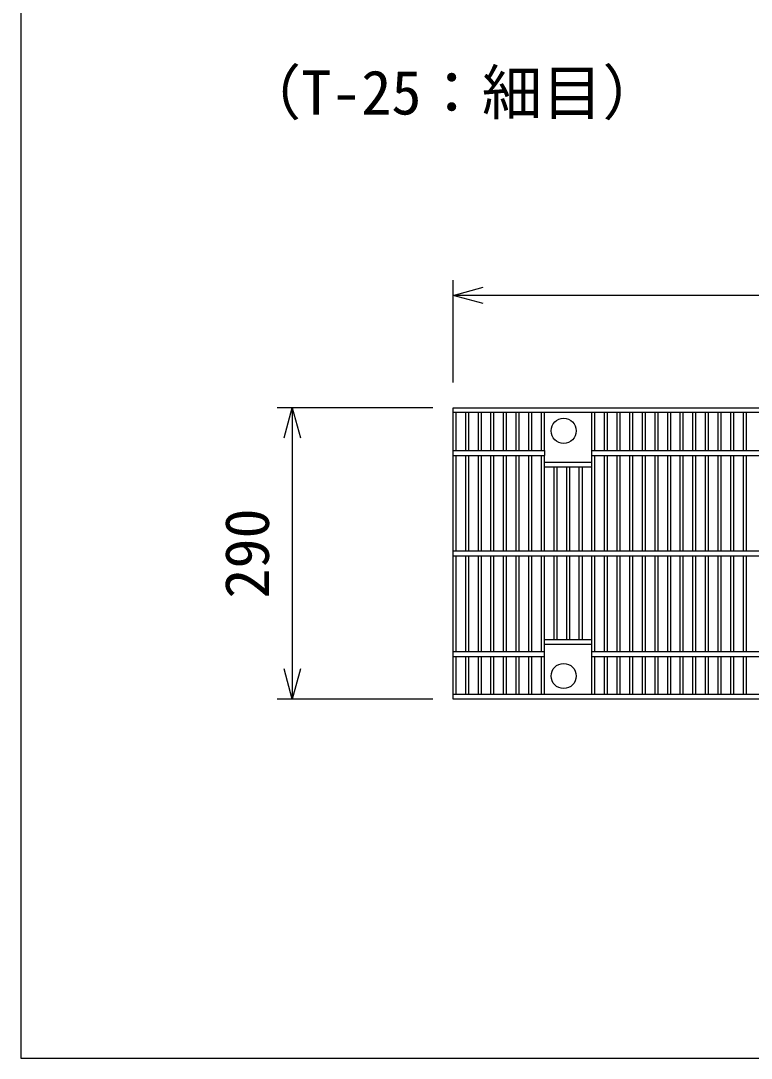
# Model space of a CAD drawing. Units: millimetres, scale not verified. Extents: x -16800 to 16800, y -5940 to 5940.
# Drawn here: x -11234 to -10507, y -4937 to -3904 of the extents above; entities that cross this region are included whole.
import ezdxf
from ezdxf.enums import TextEntityAlignment as Align

# ---------------------------------------------------------------- set-up
doc = ezdxf.new("R2010")
doc.units = ezdxf.units.MM
doc.header["$LTSCALE"] = 20
for name, color, linetype, lineweight in [('0-0_DIM', 7, 'Continuous', 25), ('0-2_HATCH', 6, 'Continuous', 25), ('0-6_TXT', 7, 'Continuous', 25)]:
    doc.layers.add(name, color=color, linetype=linetype, lineweight=lineweight)
doc.styles.add('ＭＳ ゴシック', font='')
doc.styles.get('ＭＳ ゴシック').set_extended_font_data('MS Gothic')

msp = doc.modelspace()

# ---------------------------------------------------------------- linework, layer by layer
at = {"layer": '0-0_DIM'}
for p, q in [((-10803.9, -4264.03), (-10803.9, -4162.45)), ((-9808.9, -4177.45), (-10803.9, -4177.45)), ((-10823.9, -4289.26), (-10978.9, -4289.26)), ((-10963.9, -4289.26), (-10963.9, -4579.26)), ((-10823.9, -4579.26), (-10978.9, -4579.26))]:
    msp.add_line(p, q, dxfattribs=at)
for points in [[(-10773.9, -4185.49), (-10803.9, -4177.45), (-10773.9, -4169.41)], [(-10971.94, -4319.26), (-10963.9, -4289.26), (-10955.86, -4319.26)], [(-10955.86, -4549.26), (-10963.9, -4579.26), (-10971.94, -4549.26)]]:
    msp.add_lwpolyline(points, dxfattribs=at)
at = {"layer": '0-2_HATCH'}
for p, q in [((-10803.9, -4289.26), (-9808.9, -4289.26)), ((-10803.9, -4579.26), (-10803.9, -4289.26)), ((-10803.9, -4293.76), (-9808.9, -4293.76)), ((-10800.9, -4331.76), (-10800.9, -4293.76)), ((-10791.34, -4331.76), (-10791.34, -4293.76)), ((-10788.34, -4331.76), (-10788.34, -4293.76)), ((-10778.78, -4331.76), (-10778.78, -4293.76)), ((-10775.78, -4331.76), (-10775.78, -4293.76)), ((-10766.22, -4331.76), (-10766.22, -4293.76)), ((-10763.22, -4331.76), (-10763.22, -4293.76)), ((-10753.66, -4331.76), (-10753.66, -4293.76)), ((-10750.66, -4331.76), (-10750.66, -4293.76)), ((-10741.1, -4331.76), (-10741.1, -4293.76)), ((-10738.1, -4331.76), (-10738.1, -4293.76)), ((-10728.54, -4331.76), (-10728.54, -4293.76)), ((-10725.54, -4331.76), (-10725.54, -4293.76)), ((-10715.98, -4331.76), (-10715.98, -4293.76)), ((-10712.98, -4331.76), (-10712.98, -4293.76)), ((-10665.74, -4331.76), (-10665.74, -4293.76)), ((-10662.74, -4331.76), (-10662.74, -4293.76)), ((-10653.18, -4331.76), (-10653.18, -4293.76)), ((-10650.18, -4331.76), (-10650.18, -4293.76)), ((-10640.62, -4331.76), (-10640.62, -4293.76)), ((-10637.62, -4331.76), (-10637.62, -4293.76)), ((-10628.06, -4331.76), (-10628.06, -4293.76)), ((-10625.06, -4331.76), (-10625.06, -4293.76)), ((-10615.5, -4331.76), (-10615.5, -4293.76)), ((-10612.5, -4331.76), (-10612.5, -4293.76)), ((-10602.94, -4331.76), (-10602.94, -4293.76)), ((-10599.94, -4331.76), (-10599.94, -4293.76)), ((-10590.38, -4331.76), (-10590.38, -4293.76)), ((-10587.38, -4331.76), (-10587.38, -4293.76)), ((-10577.82, -4331.76), (-10577.82, -4293.76)), ((-10574.82, -4331.76), (-10574.82, -4293.76)), ((-10565.26, -4331.76), (-10565.26, -4293.76)), ((-10562.26, -4331.76), (-10562.26, -4293.76)), ((-10552.7, -4331.76), (-10552.7, -4293.76)), ((-10549.7, -4331.76), (-10549.7, -4293.76)), ((-10540.14, -4331.76), (-10540.14, -4293.76)), ((-10537.14, -4331.76), (-10537.14, -4293.76)), ((-10527.58, -4331.76), (-10527.58, -4293.76)), ((-10524.58, -4331.76), (-10524.58, -4293.76)), ((-10515.02, -4331.76), (-10515.02, -4293.76)), ((-10512.02, -4331.76), (-10512.02, -4293.76)), ((-10803.9, -4331.76), (-10712.98, -4331.76)), ((-10712.98, -4331.76), (-10712.98, -4336.76)), ((-10665.74, -4331.76), (-9946.82, -4331.76)), ((-10665.74, -4336.76), (-10665.74, -4331.76)), ((-10803.9, -4336.76), (-10712.98, -4336.76)), ((-10800.9, -4431.76), (-10800.9, -4336.76)), ((-10791.34, -4431.76), (-10791.34, -4336.76)), ((-10788.34, -4431.76), (-10788.34, -4336.76)), ((-10778.78, -4431.76), (-10778.78, -4336.76)), ((-10775.78, -4431.76), (-10775.78, -4336.76)), ((-10766.22, -4431.76), (-10766.22, -4336.76)), ((-10763.22, -4431.76), (-10763.22, -4336.76)), ((-10753.66, -4431.76), (-10753.66, -4336.76)), ((-10750.66, -4431.76), (-10750.66, -4336.76)), ((-10741.1, -4431.76), (-10741.1, -4336.76)), ((-10738.1, -4431.76), (-10738.1, -4336.76)), ((-10728.54, -4431.76), (-10728.54, -4336.76)), ((-10725.54, -4431.76), (-10725.54, -4336.76)), ((-10715.98, -4431.76), (-10715.98, -4336.76)), ((-10712.98, -4431.76), (-10712.98, -4336.76)), ((-10665.74, -4343.76), (-10712.98, -4343.76)), ((-10665.74, -4431.76), (-10665.74, -4336.76)), ((-10665.74, -4336.76), (-9946.82, -4336.76)), ((-10662.74, -4431.76), (-10662.74, -4336.76)), ((-10653.18, -4431.76), (-10653.18, -4336.76)), ((-10650.18, -4431.76), (-10650.18, -4336.76)), ((-10640.62, -4431.76), (-10640.62, -4336.76)), ((-10637.62, -4431.76), (-10637.62, -4336.76)), ((-10628.06, -4431.76), (-10628.06, -4336.76)), ((-10625.06, -4431.76), (-10625.06, -4336.76)), ((-10615.5, -4431.76), (-10615.5, -4336.76)), ((-10612.5, -4431.76), (-10612.5, -4336.76)), ((-10602.94, -4431.76), (-10602.94, -4336.76)), ((-10599.94, -4431.76), (-10599.94, -4336.76)), ((-10590.38, -4431.76), (-10590.38, -4336.76)), ((-10587.38, -4431.76), (-10587.38, -4336.76)), ((-10577.82, -4431.76), (-10577.82, -4336.76)), ((-10574.82, -4431.76), (-10574.82, -4336.76)), ((-10565.26, -4431.76), (-10565.26, -4336.76)), ((-10562.26, -4431.76), (-10562.26, -4336.76)), ((-10552.7, -4431.76), (-10552.7, -4336.76)), ((-10549.7, -4431.76), (-10549.7, -4336.76)), ((-10540.14, -4431.76), (-10540.14, -4336.76)), ((-10537.14, -4431.76), (-10537.14, -4336.76)), ((-10527.58, -4431.76), (-10527.58, -4336.76)), ((-10524.58, -4431.76), (-10524.58, -4336.76)), ((-10515.02, -4431.76), (-10515.02, -4336.76)), ((-10512.02, -4431.76), (-10512.02, -4336.76)), ((-10665.74, -4348.26), (-10712.98, -4348.26)), ((-10703.42, -4431.76), (-10703.42, -4348.26)), ((-10700.42, -4431.76), (-10700.42, -4348.26)), ((-10690.86, -4431.76), (-10690.86, -4348.26)), ((-10687.86, -4431.76), (-10687.86, -4348.26)), ((-10678.3, -4431.76), (-10678.3, -4348.26)), ((-10675.3, -4431.76), (-10675.3, -4348.26)), ((-10803.9, -4431.76), (-9808.9, -4431.76)), ((-10803.9, -4436.76), (-9808.9, -4436.76)), ((-10800.9, -4531.76), (-10800.9, -4436.76)), ((-10791.34, -4531.76), (-10791.34, -4436.76)), ((-10788.34, -4531.76), (-10788.34, -4436.76)), ((-10778.78, -4531.76), (-10778.78, -4436.76)), ((-10775.78, -4531.76), (-10775.78, -4436.76)), ((-10766.22, -4531.76), (-10766.22, -4436.76)), ((-10763.22, -4531.76), (-10763.22, -4436.76)), ((-10753.66, -4531.76), (-10753.66, -4436.76)), ((-10750.66, -4531.76), (-10750.66, -4436.76)), ((-10741.1, -4531.76), (-10741.1, -4436.76)), ((-10738.1, -4531.76), (-10738.1, -4436.76)), ((-10728.54, -4531.76), (-10728.54, -4436.76)), ((-10725.54, -4531.76), (-10725.54, -4436.76)), ((-10715.98, -4531.76), (-10715.98, -4436.76)), ((-10712.98, -4574.76), (-10712.98, -4436.76)), ((-10703.42, -4520.26), (-10703.42, -4436.76)), ((-10700.42, -4520.26), (-10700.42, -4436.76)), ((-10690.86, -4520.26), (-10690.86, -4436.76)), ((-10687.86, -4520.26), (-10687.86, -4436.76)), ((-10678.3, -4520.26), (-10678.3, -4436.76)), ((-10675.3, -4520.26), (-10675.3, -4436.76)), ((-10665.74, -4574.76), (-10665.74, -4436.76)), ((-10662.74, -4531.76), (-10662.74, -4436.76)), ((-10653.18, -4531.76), (-10653.18, -4436.76)), ((-10650.18, -4531.76), (-10650.18, -4436.76)), ((-10640.62, -4531.76), (-10640.62, -4436.76)), ((-10637.62, -4531.76), (-10637.62, -4436.76)), ((-10628.06, -4531.76), (-10628.06, -4436.76)), ((-10625.06, -4531.76), (-10625.06, -4436.76)), ((-10615.5, -4531.76), (-10615.5, -4436.76)), ((-10612.5, -4531.76), (-10612.5, -4436.76)), ((-10602.94, -4531.76), (-10602.94, -4436.76)), ((-10599.94, -4531.76), (-10599.94, -4436.76)), ((-10590.38, -4531.76), (-10590.38, -4436.76)), ((-10587.38, -4531.76), (-10587.38, -4436.76)), ((-10577.82, -4531.76), (-10577.82, -4436.76)), ((-10574.82, -4531.76), (-10574.82, -4436.76)), ((-10565.26, -4531.76), (-10565.26, -4436.76)), ((-10562.26, -4531.76), (-10562.26, -4436.76)), ((-10552.7, -4531.76), (-10552.7, -4436.76)), ((-10549.7, -4531.76), (-10549.7, -4436.76)), ((-10540.14, -4531.76), (-10540.14, -4436.76)), ((-10537.14, -4531.76), (-10537.14, -4436.76)), ((-10527.58, -4531.76), (-10527.58, -4436.76)), ((-10524.58, -4531.76), (-10524.58, -4436.76)), ((-10515.02, -4531.76), (-10515.02, -4436.76)), ((-10512.02, -4531.76), (-10512.02, -4436.76)), ((-10665.74, -4520.26), (-10712.98, -4520.26)), ((-10803.9, -4531.76), (-10712.98, -4531.76)), ((-10665.74, -4524.76), (-10712.98, -4524.76)), ((-10665.74, -4531.76), (-9946.82, -4531.76)), ((-10803.9, -4536.76), (-10712.98, -4536.76)), ((-10800.9, -4574.76), (-10800.9, -4536.76)), ((-10791.34, -4574.76), (-10791.34, -4536.76)), ((-10788.34, -4574.76), (-10788.34, -4536.76)), ((-10778.78, -4574.76), (-10778.78, -4536.76)), ((-10775.78, -4574.76), (-10775.78, -4536.76)), ((-10766.22, -4574.76), (-10766.22, -4536.76)), ((-10763.22, -4574.76), (-10763.22, -4536.76)), ((-10753.66, -4574.76), (-10753.66, -4536.76)), ((-10750.66, -4574.76), (-10750.66, -4536.76)), ((-10741.1, -4574.76), (-10741.1, -4536.76)), ((-10738.1, -4574.76), (-10738.1, -4536.76)), ((-10728.54, -4574.76), (-10728.54, -4536.76)), ((-10725.54, -4574.76), (-10725.54, -4536.76)), ((-10715.98, -4574.76), (-10715.98, -4536.76)), ((-10665.74, -4536.76), (-9946.82, -4536.76)), ((-10662.74, -4574.76), (-10662.74, -4536.76)), ((-10653.18, -4574.76), (-10653.18, -4536.76)), ((-10650.18, -4574.76), (-10650.18, -4536.76)), ((-10640.62, -4574.76), (-10640.62, -4536.76)), ((-10637.62, -4574.76), (-10637.62, -4536.76)), ((-10628.06, -4574.76), (-10628.06, -4536.76)), ((-10625.06, -4574.76), (-10625.06, -4536.76)), ((-10615.5, -4574.76), (-10615.5, -4536.76)), ((-10612.5, -4574.76), (-10612.5, -4536.76)), ((-10602.94, -4574.76), (-10602.94, -4536.76)), ((-10599.94, -4574.76), (-10599.94, -4536.76)), ((-10590.38, -4574.76), (-10590.38, -4536.76)), ((-10587.38, -4574.76), (-10587.38, -4536.76)), ((-10577.82, -4574.76), (-10577.82, -4536.76)), ((-10574.82, -4574.76), (-10574.82, -4536.76)), ((-10565.26, -4574.76), (-10565.26, -4536.76)), ((-10562.26, -4574.76), (-10562.26, -4536.76)), ((-10552.7, -4574.76), (-10552.7, -4536.76)), ((-10549.7, -4574.76), (-10549.7, -4536.76)), ((-10540.14, -4574.76), (-10540.14, -4536.76)), ((-10537.14, -4574.76), (-10537.14, -4536.76)), ((-10527.58, -4574.76), (-10527.58, -4536.76)), ((-10524.58, -4574.76), (-10524.58, -4536.76)), ((-10515.02, -4574.76), (-10515.02, -4536.76)), ((-10512.02, -4574.76), (-10512.02, -4536.76)), ((-9808.9, -4574.76), (-10803.9, -4574.76)), ((-9808.9, -4579.26), (-10803.9, -4579.26))]:
    msp.add_line(p, q, dxfattribs=at)
for centre in [(-10693.9, -4312.26), (-10693.9, -4556.26)]:
    msp.add_circle(centre, 12.5, dxfattribs=at)
at = {"layer": '0-6_TXT'}
msp.add_lwpolyline([(-11234.06, -4936.67), (-9234.06, -4936.67), (-9234.06, -2486.67), (-11234.06, -2486.67)], close=True, dxfattribs=at)

# ---------------------------------------------------------------- texts
at = {"layer": '0-0_DIM', "style": 'ＭＳ ゴシック'}
msp.add_text('（T-25：細目）', height=43.99, dxfattribs=at).set_placement((-11015.04, -4010.67), align=Align.BOTTOM_LEFT)
msp.add_text('290', height=43.99, rotation=90, dxfattribs=at).set_placement((-10973.9, -4479.26), align=Align.BOTTOM_LEFT)

doc.saveas('drawing.dxf')
